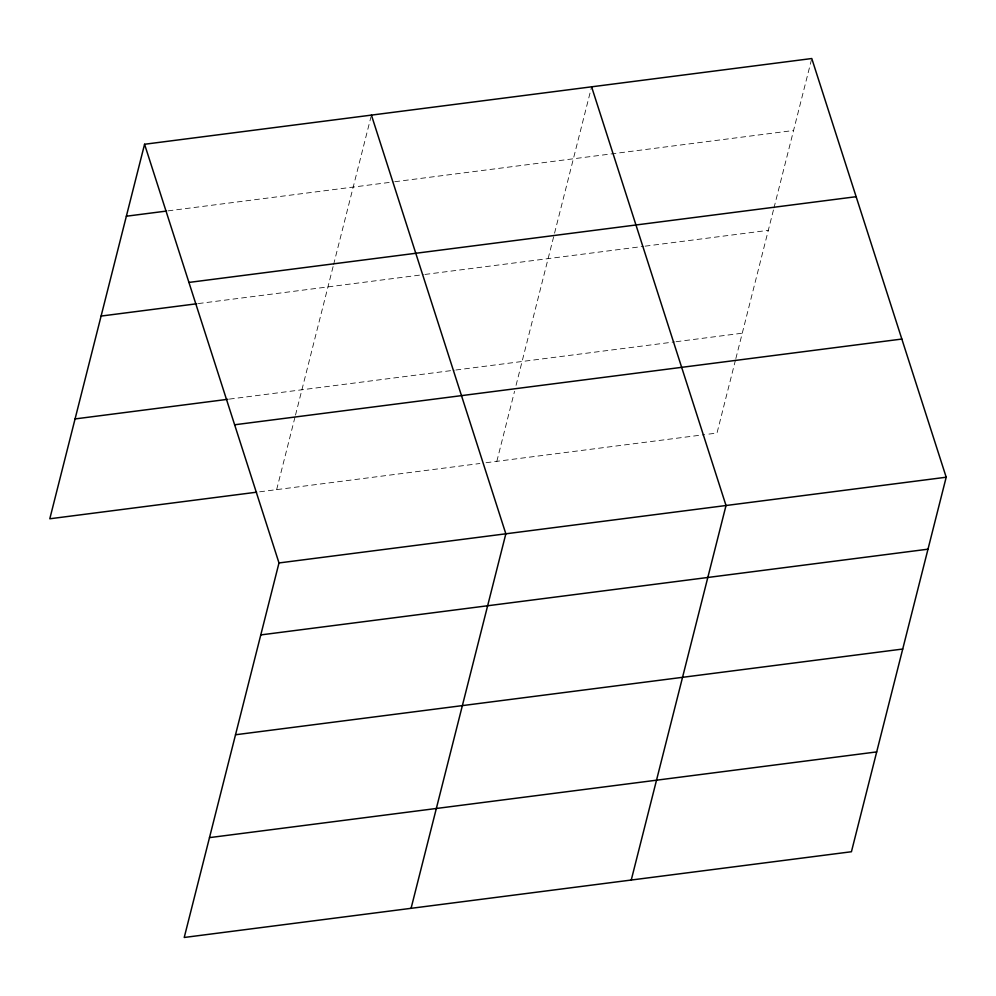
<?xml version="1.0" encoding="UTF-8"?>
<svg xmlns="http://www.w3.org/2000/svg" width="996" height="996" viewBox="0 0 996 996"><rect width="100%" height="100%" fill="white"/><g stroke="black" fill="none" stroke-linecap="round" stroke-linejoin="round"><path stroke-width="0.75" stroke-dasharray="4.98 3.74" d="M276.651 489.621L295.127 416.602M295.501 415.12L333.224 266.057M333.598 264.562L371.035 116.607M496.83 461.335L514.546 391.291M516.053 385.34L591.213 88.32M735.484 360.029L717.008 433.048L706.226 434.43M735.857 358.535L773.581 209.471M773.954 207.977L811.391 60.021M168.025 210.866L393.246 181.932M394.777 181.733L793.563 130.488M198.316 303.568L423.4 274.647M424.943 274.448L643.578 246.361M645.122 246.161L768.302 230.337M229.379 399.097L454.35 370.201M455.882 370.002L674.516 341.902M676.06 341.715L742.269 333.199M259.67 491.812L479.885 463.514M486.048 462.717L704.682 434.63"/><path stroke-width="1.49" d="M144.569 144.258L278.992 562.952L184.223 937.473L851.431 851.742L946.2 477.221L811.777 58.527L144.569 144.258L49.8 518.779L256.582 492.198M411.074 908.327L505.844 533.806L371.421 115.113M631.252 880.028L726.022 505.52L591.599 86.814M126.355 216.219L166.481 211.065M188.929 282.428L856.137 196.698M101.094 316.068L196.772 303.768M75.061 418.93L227.835 399.296M234.633 424.782L901.841 339.051M278.992 562.952L946.2 477.221M260.79 634.913L927.986 549.182M235.517 734.762L902.725 649.031M209.496 837.624L876.692 751.905"/></g></svg>
